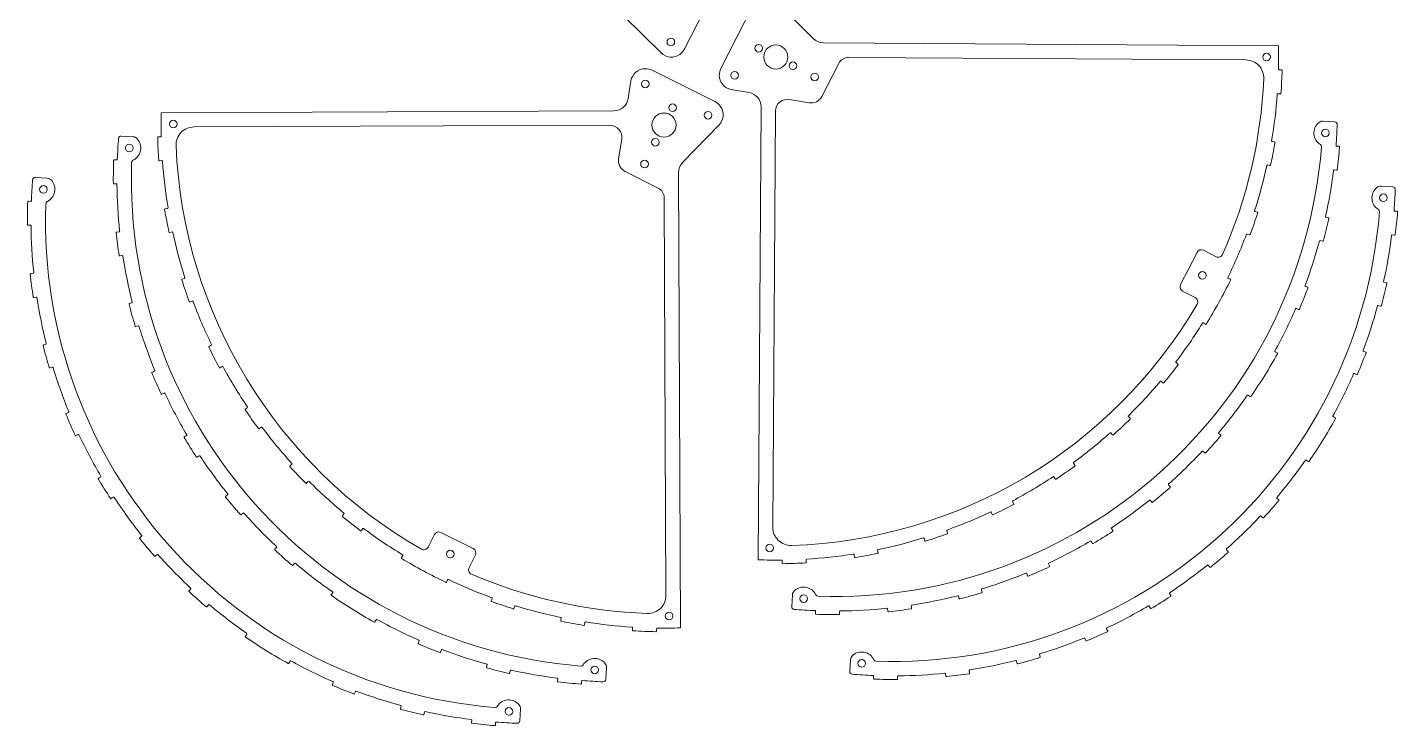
# Model space of a CAD drawing. Header units: millimetres. Extents: x 18 to 592, y 9 to 593.
# Drawn here: x 18 to 588, y 9 to 300 of the extents above; entities that cross this region are included whole.
import ezdxf

# ---------------------------------------------------------------- set-up
doc = ezdxf.new("R2010")
doc.units = ezdxf.units.MM

msp = doc.modelspace()

# ---------------------------------------------------------------- linework, layer by layer
at = {"color": 1, "linetype": 'Continuous', "lineweight": 0}
for p, q in [((291.35, 290.81), (304.65, 316.81)), ((319.86, 308.74), (306.55, 282.74)), ((345.09, 295.07), (329.52, 310.41)), ((266.12, 304.48), (281.69, 289.14)), ((538.52, 292.15), (349.26, 293.34)), ((524.92, 286.24), (359.64, 287.28)), ((304.02, 268.92), (277.87, 281.96)), ((355.53, 284.78), (348.52, 271.09)), ((539.75, 282.12), (538.75, 282.15)), ((269.11, 277.57), (267.94, 270.16)), ((310.85, 273.93), (318.25, 272.68)), ((343.24, 268.44), (335.07, 269.82)), ((538.27, 272.22), (539.26, 272.15)), ((262.04, 265.1), (73.71, 264.31)), ((323.24, 266.72), (322.06, 78.4)), ((329.23, 264.92), (328.14, 91.92)), ((260.3, 259.09), (87.29, 258.37)), ((290.61, 243.55), (305.78, 259.28)), ((561.98, 260.48), (556.96, 260.76)), ((62, 254.32), (56.98, 254.61)), ((73.45, 254.31), (72.45, 254.28)), ((263.96, 245.13), (265.26, 253.31)), ((536.84, 252.17), (535.85, 252.34)), ((563.67, 250.34), (562.68, 250.42)), ((55.14, 244.69), (54.14, 244.73)), ((72.92, 244.31), (73.92, 244.38)), ((280.43, 233), (266.66, 239.87)), ((533.96, 242.58), (534.93, 242.37)), ((561.69, 240.53), (562.68, 240.4)), ((26.25, 237.09), (21.23, 237.37)), ((54, 234.74), (55, 234.75)), ((289.72, 50.1), (288.93, 239.36)), ((586.12, 233.49), (581.1, 233.78)), ((283.66, 63.63), (282.97, 228.92)), ((19.39, 227.46), (18.39, 227.5)), ((76.29, 224.49), (75.3, 224.33)), ((529.69, 222.94), (528.73, 223.25)), ((587.82, 223.35), (586.82, 223.43)), ((18.25, 217.51), (19.25, 217.52)), ((559.25, 220.58), (558.27, 220.79)), ((56.15, 214.76), (55.16, 214.65)), ((77.19, 214.52), (78.17, 214.73)), ((525.46, 213.86), (526.4, 213.51)), ((555.88, 211.15), (556.85, 210.88)), ((585.83, 213.54), (586.83, 213.41)), ((497.75, 192.85), (504.61, 206.25)), ((507.3, 207.12), (512.53, 204.44)), ((56.44, 204.75), (57.43, 204.9)), ((20.4, 197.53), (19.41, 197.42)), ((83.35, 195.39), (82.39, 195.09)), ((518.44, 195.04), (517.54, 195.48)), ((503.85, 187.48), (498.62, 190.16)), ((550.63, 191.75), (549.69, 192.1)), ((583.4, 193.59), (582.42, 193.81)), ((20.69, 187.52), (21.68, 187.67)), ((61.42, 185.28), (60.45, 185.03)), ((85.66, 185.65), (86.6, 186)), ((545.95, 182.89), (546.87, 182.5)), ((580.03, 184.16), (580.99, 183.89)), ((507.25, 176.88), (508.1, 176.35)), ((63.14, 175.41), (64.09, 175.7)), ((25.67, 168.05), (24.7, 167.8)), ((94.48, 167.59), (93.58, 167.15)), ((496.67, 159.79), (495.87, 160.4)), ((537.98, 164.45), (537.1, 164.93)), ((574.77, 164.76), (573.84, 165.12)), ((27.39, 158.18), (28.35, 158.47)), ((70.84, 156.85), (69.92, 156.47)), ((98.16, 158.28), (99.04, 158.76)), ((570.1, 155.91), (571.01, 155.51)), ((489.66, 152.64), (490.42, 152)), ((73.95, 147.33), (74.85, 147.76)), ((525.89, 146.88), (526.71, 146.31)), ((35.09, 139.62), (34.17, 139.24)), ((109.47, 141.66), (108.64, 141.1)), ((476.75, 137.24), (476.05, 137.95)), ((562.13, 137.46), (561.25, 137.94)), ((114.44, 132.97), (115.24, 133.57)), ((468.79, 131.16), (469.46, 130.42)), ((38.2, 130.1), (39.1, 130.52)), ((84.22, 130.06), (83.36, 129.55)), ((514.46, 130.35), (513.69, 130.99)), ((88.65, 121.08), (89.49, 121.63)), ((507.09, 123.56), (507.82, 122.88)), ((550.03, 119.89), (550.85, 119.32)), ((128.01, 118.14), (127.27, 117.47)), ((453.82, 117.76), (453.23, 118.56)), ((48.47, 112.83), (47.61, 112.32)), ((134.17, 110.24), (134.87, 110.95)), ((445.07, 112.88), (445.63, 112.04)), ((493.42, 108.83), (492.76, 109.58)), ((52.9, 103.85), (53.74, 104.4)), ((101.28, 105.45), (100.5, 104.82)), ((428.34, 101.74), (427.87, 102.63)), ((485.16, 103.16), (485.79, 102.39)), ((538.6, 103.36), (537.84, 104.01)), ((106.95, 97.19), (107.7, 97.85)), ((149.7, 97.5), (149.07, 96.73)), ((418.99, 98.16), (419.42, 97.26)), ((156.93, 90.56), (157.53, 91.36)), ((469.53, 90.53), (468.98, 91.37)), ((531.24, 96.57), (531.97, 95.89)), ((65.53, 88.21), (64.75, 87.59)), ((184.69, 83.67), (187.31, 88.93)), ((189.99, 89.82), (203.46, 83.11)), ((391.08, 87.31), (391.37, 86.36)), ((400.84, 89.53), (400.5, 90.47)), ((460.55, 86.1), (461.06, 85.24)), ((71.2, 79.96), (71.95, 80.62)), ((121.68, 83.52), (121, 82.79)), ((174.12, 80.16), (173.61, 79.31)), ((204.36, 80.43), (201.74, 75.17)), ((361.9, 80.56), (362.06, 79.57)), ((371.88, 81.36), (371.68, 82.34)), ((517.57, 81.84), (516.91, 82.59)), ((128.47, 76.16), (129.11, 76.92)), ((332.06, 78.03), (332.07, 77.03)), ((342.05, 77.4), (341.99, 78.4)), ((443.28, 75.83), (442.86, 76.73)), ((509.31, 76.18), (509.94, 75.4)), ((192.4, 69.17), (192.83, 70.07)), ((433.76, 72.72), (434.14, 71.8)), ((85.93, 66.29), (85.25, 65.56)), ((145, 64.73), (144.43, 63.9)), ((336.29, 63.88), (336.01, 58.86)), ((405.33, 63.3), (405.58, 62.33)), ((415.2, 65.02), (414.91, 65.98)), ((493.68, 63.55), (493.13, 64.38)), ((92.72, 58.92), (93.36, 59.69)), ((211.3, 62.34), (210.96, 61.4)), ((220.42, 58.21), (220.72, 59.16)), ((345.92, 57.02), (345.88, 56.02)), ((375.85, 58.03), (375.96, 57.04)), ((385.86, 58.33), (385.71, 59.31)), ((484.7, 59.11), (485.21, 58.25)), ((162.56, 52.63), (163.05, 53.51)), ((240.1, 54.15), (239.9, 53.17)), ((249.72, 51.36), (249.88, 52.35)), ((355.87, 55.88), (355.86, 56.88)), ((109.25, 47.49), (108.68, 46.67)), ((269.78, 50.15), (269.72, 49.15)), ((279.7, 48.76), (279.72, 49.76)), ((457.91, 45.74), (458.29, 44.81)), ((467.43, 48.84), (467, 49.75)), ((181.01, 44.66), (180.61, 43.75)), ((189.87, 39.99), (190.22, 40.92)), ((126.81, 35.4), (127.3, 36.28)), ((209.26, 34.73), (209, 33.76)), ((360.44, 36.89), (360.15, 31.87)), ((429.48, 36.32), (429.73, 35.35)), ((439.35, 38.03), (439.05, 38.99)), ((218.69, 31.36), (218.91, 32.34)), ((238.64, 28.92), (238.52, 27.93)), ((258.59, 28.63), (258.88, 33.65)), ((370.07, 30.04), (370.03, 29.04)), ((380.02, 28.9), (380.01, 29.9)), ((400, 31.05), (400.1, 30.05)), ((410.01, 31.34), (409.86, 32.33)), ((145.26, 27.43), (144.86, 26.51)), ((154.12, 22.75), (154.47, 23.69)), ((248.46, 26.94), (248.53, 27.93)), ((173.51, 17.5), (173.25, 16.53)), ((182.95, 14.13), (183.16, 15.11)), ((202.89, 11.69), (202.77, 10.7)), ((222.85, 11.4), (223.13, 16.42)), ((212.71, 9.71), (212.79, 10.7))]:
    msp.add_line(p, q, dxfattribs=at)
for centre, radius in [((285.69, 293.7), 1.59), ((322.25, 291.11), 1.59), ((329.37, 287.47), 5), ((336.49, 283.82), 1.59), ((533.53, 287.42), 1.59), ((312.21, 279.85), 1.59), ((345.54, 279.19), 1.59), ((275.04, 276.27), 1.59), ((286.41, 266.35), 1.59), ((282.84, 259.19), 5), ((301.18, 263.24), 1.59), ((78.69, 259.57), 1.59), ((558.01, 255.93), 1.59), ((60.41, 249.64), 1.59), ((279.27, 252.03), 1.59), ((274.74, 242.94), 1.59), ((24.66, 232.41), 1.59), ((582.15, 228.95), 1.59), ((506.84, 196.65), 1.59), ((193.89, 80.78), 1.59), ((326.85, 83.33), 1.59), ((340.97, 62.29), 1.59), ((284.94, 55.05), 1.59), ((365.12, 35.3), 1.59), ((254.05, 32.61), 1.59), ((218.3, 15.37), 1.59)]:
    msp.add_circle(centre, radius, dxfattribs=at)
for centre, radius, start, end in [((285.69, 293.7), 6.35, 306.0355, 332.9), ((349.3, 299.34), 6, 225.4311, 269.64), ((329.37, 287.47), 209.2, 358.6128, 1.2835), ((285.9, 293.42), 6, 225.4311, 306.0355), ((359.61, 282.69), 4.58, 89.64, 152.9), ((524.88, 278.74), 7.5, 357.4437, 89.64), ((275.04, 276.62), 6, 90.3645, 170.9689), ((275.04, 276.27), 6.35, 63.5, 90.3645), ((312.21, 279.85), 6.35, 152.9, 179.7645), ((311.86, 279.85), 6, 179.7645, 260.3689), ((538.76, 282.4), 0.25, 178.6128, 268.5444), ((329.37, 287.47), 210.7, 355.8929, 358.4764), ((539.75, 281.87), 0.25, 358.4764, 88.5444), ((329.37, 287.47), 203.2, 336.1838, 357.4437), ((262.01, 271.1), 6, 270.24, 350.9689), ((301.18, 263.24), 6.35, 36.6355, 63.5), ((317.24, 266.76), 6, 359.64, 80.3689), ((334.23, 264.89), 5, 80.3689, 179.64), ((344.07, 273.37), 5, 260.3689, 332.9), ((329.37, 287.47), 209.2, 350.4136, 355.7565), ((538.25, 271.97), 0.25, 85.8249, 175.7565), ((539.28, 272.4), 0.25, 265.8249, 355.8929), ((282.84, 259.19), 209.2, 178.5965, 181.2672), ((301.46, 263.45), 6, 316.0311, 36.6355), ((87.32, 250.87), 7.5, 90.24, 182.4363), ((260.32, 254.09), 5, 350.9689, 90.24), ((558.94, 255.88), 5.7, 131.74, 237.9843), ((556.81, 258.26), 2.5, 86.74, 131.74), ((561.92, 259.48), 1, 358.1161, 86.74), ((353.83, 266.32), 209.2, 355.7128, 358.1161), ((264.44, 236.78), 209.2, 175.3639, 177.7672), ((56.92, 253.61), 1, 86.74, 175.3639), ((59.47, 249.69), 5.7, 295.4957, 41.74), ((61.86, 251.82), 2.5, 41.74, 86.74), ((72.46, 254.03), 0.25, 91.3356, 181.4036), ((282.84, 259.19), 210.7, 181.4036, 183.9871), ((73.44, 254.56), 0.25, 271.3356, 1.2672), ((329.37, 287.47), 210.7, 347.6937, 350.2771), ((535.9, 252.59), 0.25, 170.4136, 260.3452), ((536.8, 251.93), 0.25, 350.2771, 80.3452), ((555.39, 250.2), 1, 355.4267, 57.9843), ((282.84, 259.19), 203.2, 182.4363, 240.2162), ((268.9, 244.34), 5, 170.9689, 243.5), ((353.83, 266.32), 203.2, 268.0533, 355.4267), ((562.7, 250.67), 0.25, 175.7128, 265.6444), ((353.83, 266.32), 210.7, 352.9929, 355.5764), ((563.66, 250.09), 0.25, 355.5764, 85.6444), ((264.44, 236.78), 210.7, 177.9036, 180.4871), ((54.13, 244.48), 0.25, 87.8356, 177.9036), ((55.15, 244.94), 0.25, 267.8356, 357.7672), ((264.44, 236.78), 203.2, 178.0533, 265.4267), ((62.36, 243.65), 1, 115.4957, 178.0533), ((72.9, 244.56), 0.25, 183.9871, 274.0551), ((73.93, 244.13), 0.25, 4.1235, 94.0551), ((282.84, 259.19), 209.2, 184.1235, 189.4664), ((294.93, 239.39), 6, 136.0311, 180.24), ((329.37, 287.47), 209.2, 342.2143, 347.5572), ((533.9, 242.34), 0.25, 77.6256, 167.5572), ((534.99, 242.61), 0.25, 257.6256, 347.6937), ((353.83, 266.32), 209.2, 347.5136, 352.8565), ((561.66, 240.28), 0.25, 82.9249, 172.8565), ((562.71, 240.65), 0.25, 262.9249, 352.9929), ((228.69, 219.55), 209.2, 175.3639, 177.7672), ((21.17, 236.38), 1, 86.74, 175.3639), ((23.73, 232.46), 5.7, 295.4957, 41.74), ((26.11, 234.59), 2.5, 41.74, 86.74), ((54, 234.99), 0.25, 180.4871, 270.5551), ((55, 234.5), 0.25, 0.6235, 90.5551), ((264.44, 236.78), 209.2, 180.6235, 185.9664), ((580.96, 231.27), 2.5, 86.74, 131.74), ((278.38, 228.9), 4.58, 0.24, 63.5), ((583.09, 228.89), 5.7, 131.74, 237.9843), ((586.07, 232.49), 1, 358.1161, 86.74), ((377.98, 239.34), 209.2, 355.7128, 358.1161), ((228.69, 219.55), 210.7, 177.9036, 180.4871), ((18.38, 227.25), 0.25, 87.8356, 177.9036), ((19.4, 227.71), 0.25, 267.8356, 357.7672), ((228.69, 219.55), 203.2, 178.0533, 265.4267), ((26.61, 226.42), 1, 115.4957, 178.0533), ((75.34, 224.08), 0.25, 99.5348, 189.6029), ((282.84, 259.19), 210.7, 189.6029, 192.1863), ((76.24, 224.74), 0.25, 279.5348, 9.4664), ((377.98, 239.34), 203.2, 268.0533, 355.4267), ((329.37, 287.47), 210.7, 339.4944, 342.0779), ((528.81, 223.49), 0.25, 162.2143, 252.1459), ((529.61, 222.71), 0.25, 342.0779, 72.1459), ((579.54, 223.21), 1, 355.4267, 57.9843), ((586.84, 223.68), 0.25, 175.7128, 265.6444), ((377.98, 239.34), 210.7, 352.9929, 355.5764), ((587.8, 223.1), 0.25, 355.5764, 85.6444), ((18.25, 217.76), 0.25, 180.4871, 270.5551), ((19.26, 217.27), 0.25, 0.6235, 90.5551), ((228.69, 219.55), 209.2, 180.6235, 185.9664), ((353.83, 266.32), 210.7, 344.7937, 347.3771), ((558.33, 221.04), 0.25, 167.5136, 257.4452), ((559.2, 220.33), 0.25, 347.3771, 77.4452), ((55.18, 214.41), 0.25, 96.0348, 186.1029), ((264.44, 236.78), 210.7, 186.1029, 188.6863), ((56.13, 215.01), 0.25, 276.0348, 5.9664), ((77.13, 214.76), 0.25, 192.1863, 282.2544), ((78.22, 214.49), 0.25, 12.3228, 102.2544), ((282.84, 259.19), 209.2, 192.3228, 197.6657), ((329.37, 287.47), 209.2, 334.0151, 339.358), ((525.38, 213.63), 0.25, 69.4264, 159.358), ((526.49, 213.75), 0.25, 249.4264, 339.4944), ((353.83, 266.32), 209.2, 339.3143, 344.6572), ((555.82, 210.9), 0.25, 74.7256, 164.6572), ((556.91, 211.12), 0.25, 254.7256, 344.7937), ((377.98, 239.34), 209.2, 347.5136, 352.8565), ((585.8, 213.29), 0.25, 82.9249, 172.8565), ((586.86, 213.66), 0.25, 262.9249, 352.9929), ((506.39, 205.34), 2, 62.9, 152.9), ((513.44, 206.22), 2, 242.9, 336.1838), ((56.4, 205), 0.25, 188.6863, 278.7544), ((57.47, 204.65), 0.25, 8.8228, 98.7544), ((264.44, 236.78), 209.2, 188.8228, 194.1657), ((19.44, 197.17), 0.25, 96.0348, 186.1029), ((228.69, 219.55), 210.7, 186.1029, 188.6863), ((20.38, 197.78), 0.25, 276.0348, 5.9664), ((82.47, 194.85), 0.25, 107.7341, 197.8021), ((282.84, 259.19), 210.7, 197.8021, 200.3856), ((83.27, 195.63), 0.25, 287.7341, 17.6657), ((329.37, 287.47), 210.7, 328.1984, 333.8786), ((517.65, 195.7), 0.25, 154.0151, 243.9467), ((518.33, 194.81), 0.25, 333.8786, 63.9467), ((582.48, 194.05), 0.25, 167.5136, 257.4452), ((499.54, 191.94), 2, 152.9, 242.9), ((353.83, 266.32), 210.7, 336.5944, 339.1779), ((549.78, 192.34), 0.25, 159.3143, 249.2459), ((550.54, 191.52), 0.25, 339.1779, 69.2459), ((377.98, 239.34), 210.7, 344.7937, 347.3771), ((583.34, 193.35), 0.25, 347.3771, 77.4452), ((20.66, 187.76), 0.25, 188.6863, 278.7544), ((21.72, 187.42), 0.25, 8.8228, 98.7544), ((228.69, 219.55), 209.2, 188.8228, 194.1657), ((60.51, 184.79), 0.25, 104.2341, 194.3021), ((264.44, 236.78), 210.7, 194.3021, 196.8856), ((61.36, 185.52), 0.25, 284.2341, 14.1657), ((85.57, 185.88), 0.25, 200.3856, 290.4536), ((86.68, 185.76), 0.25, 20.522, 110.4536), ((282.84, 259.19), 209.2, 200.522, 205.8649), ((329.37, 287.47), 203.2, 271.8363, 329.6162), ((502.94, 185.7), 2, 329.6162, 62.9), ((353.83, 266.32), 209.2, 331.1151, 336.458), ((545.85, 182.66), 0.25, 66.5264, 156.458), ((546.97, 182.72), 0.25, 246.5264, 336.5944), ((377.98, 239.34), 209.2, 339.3143, 344.6572), ((579.96, 183.92), 0.25, 74.7256, 164.6572), ((581.06, 184.14), 0.25, 254.7256, 344.7937), ((329.37, 287.47), 209.2, 322.7191, 328.062), ((507.12, 176.67), 0.25, 58.1304, 148.062), ((63.06, 175.65), 0.25, 196.8856, 286.9536), ((64.17, 175.46), 0.25, 17.022, 106.9536), ((264.44, 236.78), 209.2, 197.022, 202.3649), ((508.23, 176.56), 0.25, 238.1304, 328.1984), ((24.77, 167.56), 0.25, 104.2341, 194.3021), ((228.69, 219.55), 210.7, 194.3021, 196.8856), ((25.61, 168.29), 0.25, 284.2341, 14.1657), ((93.69, 166.93), 0.25, 115.9333, 206.0014), ((282.84, 259.19), 210.7, 206.0014, 208.5848), ((94.37, 167.82), 0.25, 295.9333, 25.8649), ((573.93, 165.35), 0.25, 159.3143, 249.2459), ((496.03, 160.6), 0.25, 142.7191, 232.6507), ((496.52, 159.59), 0.25, 322.5826, 52.6507), ((353.83, 266.32), 210.7, 325.2984, 330.9786), ((537.22, 165.15), 0.25, 151.1151, 241.0467), ((537.86, 164.23), 0.25, 330.9786, 61.0467), ((377.98, 239.34), 210.7, 336.5944, 339.1779), ((574.68, 164.53), 0.25, 339.1779, 69.2459), ((27.32, 158.42), 0.25, 196.8856, 286.9536), ((28.42, 158.23), 0.25, 17.022, 106.9536), ((228.69, 219.55), 209.2, 197.022, 202.3649), ((70.01, 156.24), 0.25, 112.4333, 202.5014), ((264.44, 236.78), 210.7, 202.5014, 205.0848), ((70.75, 157.08), 0.25, 292.4333, 22.3649), ((98.04, 158.5), 0.25, 208.5848, 298.6529), ((99.16, 158.54), 0.25, 28.7213, 118.6529), ((282.84, 259.19), 209.2, 208.7213, 214.0642), ((329.37, 287.47), 210.7, 319.9992, 322.5826), ((377.98, 239.34), 209.2, 331.1151, 336.458), ((570, 155.68), 0.25, 66.5264, 156.458), ((571.11, 155.74), 0.25, 246.5264, 336.5944), ((329.37, 287.47), 209.2, 314.5198, 319.8627), ((489.5, 152.45), 0.25, 49.9311, 139.8627), ((490.58, 152.19), 0.25, 229.9311, 319.9992), ((73.84, 147.56), 0.25, 205.0848, 295.1529), ((74.96, 147.53), 0.25, 25.2213, 115.1529), ((264.44, 236.78), 209.2, 205.2213, 210.5642), ((353.83, 266.32), 209.2, 319.8191, 325.162), ((525.74, 146.67), 0.25, 55.2304, 145.162), ((526.85, 146.51), 0.25, 235.2304, 325.2984), ((34.26, 139.01), 0.25, 112.4333, 202.5014), ((228.69, 219.55), 210.7, 202.5014, 205.0848), ((35, 139.85), 0.25, 292.4333, 22.3649), ((108.78, 140.9), 0.25, 124.1326, 214.2007), ((282.84, 259.19), 210.7, 214.2007, 216.7841), ((109.33, 141.87), 0.25, 304.1326, 34.0642), ((329.37, 287.47), 210.7, 311.7999, 314.3833), ((476.23, 138.13), 0.25, 134.5198, 224.4514), ((476.57, 137.06), 0.25, 314.3833, 44.4514), ((377.98, 239.34), 210.7, 325.2984, 330.9786), ((561.37, 138.16), 0.25, 151.1151, 241.0467), ((562, 137.24), 0.25, 330.9786, 61.0467), ((114.29, 133.17), 0.25, 216.7841, 306.8521), ((115.39, 133.37), 0.25, 36.9205, 126.8521), ((282.84, 259.19), 209.2, 216.9205, 222.2635), ((329.37, 287.47), 209.2, 306.3205, 311.6635), ((468.6, 131), 0.25, 41.7318, 131.6635), ((513.85, 131.19), 0.25, 139.8191, 229.7507), ((38.09, 130.33), 0.25, 205.0848, 295.1529), ((39.21, 130.3), 0.25, 25.2213, 115.1529), ((228.69, 219.55), 209.2, 205.2213, 210.5642), ((83.49, 129.33), 0.25, 120.6326, 210.7007), ((264.44, 236.78), 210.7, 210.7007, 213.2841), ((84.09, 130.27), 0.25, 300.6326, 30.5642), ((469.64, 130.58), 0.25, 221.7318, 311.7999), ((353.83, 266.32), 210.7, 317.0992, 319.6826), ((514.29, 130.16), 0.25, 319.6826, 49.7507), ((88.51, 121.29), 0.25, 213.2841, 303.3521), ((89.62, 121.42), 0.25, 33.4205, 123.3521), ((264.44, 236.78), 209.2, 213.4205, 218.7635), ((353.83, 266.32), 209.2, 311.6198, 316.9627), ((506.92, 123.38), 0.25, 47.0311, 136.9627), ((507.99, 123.06), 0.25, 227.0311, 317.0992), ((377.98, 239.34), 209.2, 319.8191, 325.162), ((549.89, 119.69), 0.25, 55.2304, 145.162), ((127.43, 117.28), 0.25, 132.3318, 222.3999), ((282.84, 259.19), 210.7, 222.3999, 224.9833), ((127.84, 118.32), 0.25, 312.3318, 42.2635), ((329.37, 287.47), 210.7, 303.6007, 306.1841), ((453.43, 118.71), 0.25, 126.3205, 216.2521), ((453.62, 117.61), 0.25, 306.1841, 36.2521), ((551, 119.53), 0.25, 235.2304, 325.2984), ((47.74, 112.1), 0.25, 120.6326, 210.7007), ((228.69, 219.55), 210.7, 210.7007, 213.2841), ((48.34, 113.04), 0.25, 300.6326, 30.5642), ((133.99, 110.42), 0.25, 224.9833, 315.0514), ((135.05, 110.78), 0.25, 45.1198, 135.0514), ((282.84, 259.19), 209.2, 225.1198, 230.4627), ((329.37, 287.47), 209.2, 298.1213, 303.4642), ((444.87, 112.74), 0.25, 33.5326, 123.4642), ((445.84, 112.18), 0.25, 213.5326, 303.6007), ((353.83, 266.32), 210.7, 308.8999, 311.4833), ((492.95, 109.75), 0.25, 131.6198, 221.5514), ((493.23, 108.67), 0.25, 311.4833, 41.5514), ((52.76, 104.05), 0.25, 213.2841, 303.3521), ((53.88, 104.19), 0.25, 33.4205, 123.3521), ((228.69, 219.55), 209.2, 213.4205, 218.7635), ((100.66, 104.62), 0.25, 128.8318, 218.8999), ((264.44, 236.78), 210.7, 218.8999, 221.4833), ((101.12, 105.64), 0.25, 308.8318, 38.7635), ((428.09, 102.74), 0.25, 118.1213, 208.0529), ((353.83, 266.32), 209.2, 303.4205, 308.7635), ((484.97, 103.01), 0.25, 38.8318, 128.7635), ((377.98, 239.34), 210.7, 317.0992, 319.6826), ((538, 104.2), 0.25, 139.8191, 229.7507), ((538.44, 103.17), 0.25, 319.6826, 49.7507), ((106.78, 97.38), 0.25, 221.4833, 311.5514), ((107.86, 97.67), 0.25, 41.6198, 131.5514), ((264.44, 236.78), 209.2, 221.6198, 226.9627), ((149.51, 97.66), 0.25, 320.5311, 50.4627), ((329.37, 287.47), 209.2, 289.922, 295.2649), ((418.77, 98.05), 0.25, 25.3333, 115.2649), ((419.65, 97.36), 0.25, 205.3333, 295.4014), ((329.37, 287.47), 210.7, 295.4014, 297.9848), ((428.12, 101.63), 0.25, 297.9848, 28.0529), ((485.99, 102.54), 0.25, 218.8318, 308.8999), ((149.26, 96.57), 0.25, 140.5311, 230.5992), ((282.84, 259.19), 210.7, 230.5992, 233.1826), ((157.73, 91.21), 0.25, 53.3191, 143.2507), ((282.84, 259.19), 209.2, 233.3191, 238.662), ((335.64, 91.87), 7.5, 179.64, 271.8363), ((469.19, 91.51), 0.25, 123.4205, 213.3521), ((377.98, 239.34), 209.2, 311.6198, 316.9627), ((531.07, 96.39), 0.25, 47.0311, 136.9627), ((532.14, 96.08), 0.25, 227.0311, 317.0992), ((64.91, 87.39), 0.25, 128.8318, 218.8999), ((228.69, 219.55), 210.7, 218.8999, 221.4833), ((65.38, 88.41), 0.25, 308.8318, 38.7635), ((156.73, 90.71), 0.25, 233.1826, 323.2507), ((189.1, 88.03), 2, 63.5, 153.5), ((329.37, 287.47), 209.2, 281.7228, 287.0657), ((390.84, 87.24), 0.25, 17.1341, 107.0657), ((391.61, 86.43), 0.25, 197.1341, 287.2021), ((329.37, 287.47), 210.7, 287.2021, 289.7856), ((400.74, 90.55), 0.25, 109.922, 199.8536), ((400.61, 89.44), 0.25, 289.7856, 19.8536), ((353.83, 266.32), 209.2, 295.2213, 300.5642), ((460.34, 85.97), 0.25, 30.6326, 120.5642), ((353.83, 266.32), 210.7, 300.7007, 303.2841), ((469.33, 90.4), 0.25, 303.2841, 33.3521), ((71.03, 80.15), 0.25, 221.4833, 311.5514), ((72.11, 80.43), 0.25, 41.6198, 131.5514), ((228.69, 219.55), 209.2, 221.6198, 226.9627), ((121.18, 82.62), 0.25, 137.0311, 227.0992), ((264.44, 236.78), 210.7, 227.0992, 229.6826), ((121.5, 83.69), 0.25, 317.0311, 46.9627), ((173.91, 80.29), 0.25, 328.7304, 58.662), ((182.9, 84.57), 2, 240.2162, 333.5), ((202.57, 81.32), 2, 333.5, 63.5), ((329.37, 287.47), 209.2, 273.5235, 278.8664), ((361.65, 80.52), 0.25, 8.9348, 98.8664), ((329.37, 287.47), 210.7, 279.0029, 281.5863), ((371.93, 82.39), 0.25, 101.7228, 191.6544), ((371.64, 81.31), 0.25, 281.5863, 11.6544), ((461.28, 85.37), 0.25, 210.6326, 300.7007), ((377.98, 239.34), 210.7, 308.8999, 311.4833), ((517.09, 82.76), 0.25, 131.6198, 221.5514), ((517.38, 81.68), 0.25, 311.4833, 41.5514), ((128.28, 76.32), 0.25, 229.6826, 319.7507), ((129.3, 76.76), 0.25, 49.8191, 139.7507), ((264.44, 236.78), 209.2, 229.8191, 235.162), ((173.82, 79.18), 0.25, 148.7304, 238.7984), ((282.84, 259.19), 210.7, 238.7984, 244.4786), ((203.53, 74.28), 2, 153.5, 246.7838), ((329.37, 287.47), 209.2, 267.9965, 270.6672), ((331.81, 78.03), 0.25, 0.7356, 90.6672), ((332.32, 77.04), 0.25, 180.7356, 270.8036), ((329.37, 287.47), 210.7, 270.8036, 273.3871), ((341.81, 77.39), 0.25, 273.3871, 3.4551), ((342.24, 78.41), 0.25, 93.5235, 183.4551), ((362.3, 79.61), 0.25, 188.9348, 279.0029), ((353.83, 266.32), 210.7, 292.5014, 295.0848), ((443.08, 76.84), 0.25, 115.2213, 205.1529), ((443.05, 75.72), 0.25, 295.0848, 25.1529), ((377.98, 239.34), 209.2, 303.4205, 308.7635), ((509.12, 76.02), 0.25, 38.8318, 128.7635), ((510.13, 75.55), 0.25, 218.8318, 308.8999), ((192.17, 69.27), 0.25, 244.4786, 334.5467), ((193.05, 69.96), 0.25, 64.6151, 154.5467), ((282.84, 259.19), 209.2, 244.6151, 249.958), ((282.84, 259.19), 203.2, 246.7838, 268.0437), ((353.83, 266.32), 209.2, 287.022, 292.3649), ((433.53, 72.63), 0.25, 22.4333, 112.3649), ((434.37, 71.89), 0.25, 202.4333, 292.5014), ((85.43, 65.39), 0.25, 137.0311, 227.0992), ((228.69, 219.55), 210.7, 227.0992, 229.6826), ((85.75, 66.46), 0.25, 317.0311, 46.9627), ((144.63, 63.76), 0.25, 145.2304, 235.2984), ((264.44, 236.78), 210.7, 235.2984, 240.9786), ((144.79, 64.87), 0.25, 325.2304, 55.162), ((276.16, 63.6), 7.5, 268.0437, 0.24), ((338.79, 63.74), 2.5, 131.74, 176.74), ((340.92, 61.36), 5.7, 25.4957, 131.74), ((346.96, 64.24), 1, 205.4957, 268.0533), ((353.83, 266.32), 209.2, 278.8228, 284.1657), ((405.09, 63.24), 0.25, 14.2341, 104.1657), ((353.83, 266.32), 210.7, 284.3021, 286.8856), ((415.15, 66.05), 0.25, 107.022, 196.9536), ((414.96, 64.95), 0.25, 286.8856, 16.9536), ((377.98, 239.34), 210.7, 300.7007, 303.2841), ((493.34, 64.52), 0.25, 123.4205, 213.3521), ((493.47, 63.41), 0.25, 303.2841, 33.3521), ((92.53, 59.09), 0.25, 229.6826, 319.7507), ((93.55, 59.53), 0.25, 49.8191, 139.7507), ((228.69, 219.55), 209.2, 229.8191, 235.162), ((211.19, 61.31), 0.25, 160.0264, 250.0944), ((282.84, 259.19), 210.7, 250.0944, 252.6779), ((211.06, 62.42), 0.25, 340.0264, 69.958), ((220.18, 58.28), 0.25, 252.6779, 342.7459), ((220.96, 59.09), 0.25, 72.8143, 162.7459), ((282.84, 259.19), 209.2, 252.8143, 258.1572), ((337, 58.8), 1, 176.74, 265.3639), ((353.83, 266.32), 209.2, 265.3639, 267.7672), ((345.67, 57.03), 0.25, 357.8356, 87.7672), ((356.11, 56.89), 0.25, 90.6235, 180.5551), ((353.83, 266.32), 209.2, 270.6235, 275.9664), ((375.6, 58.01), 0.25, 6.0348, 95.9664), ((376.21, 57.07), 0.25, 186.0348, 276.1029), ((353.83, 266.32), 210.7, 276.1029, 278.6863), ((385.62, 58.29), 0.25, 278.6863, 8.7544), ((385.96, 59.35), 0.25, 98.8228, 188.7544), ((405.82, 62.4), 0.25, 194.2341, 284.3021), ((377.98, 239.34), 209.2, 295.2213, 300.5642), ((484.49, 58.99), 0.25, 30.6326, 120.5642), ((485.42, 58.38), 0.25, 210.6326, 300.7007), ((162.34, 52.75), 0.25, 240.9786, 331.0467), ((163.27, 53.39), 0.25, 61.1151, 151.0467), ((264.44, 236.78), 209.2, 241.1151, 246.458), ((240.14, 53.12), 0.25, 168.2256, 258.2937), ((239.86, 54.2), 0.25, 348.2256, 78.1572), ((282.84, 259.19), 210.7, 258.2937, 260.8771), ((249.48, 51.4), 0.25, 260.8771, 350.9452), ((250.13, 52.31), 0.25, 81.0136, 170.9452), ((282.84, 259.19), 209.2, 261.0136, 266.3565), ((346.13, 56.01), 0.25, 177.8356, 267.9036), ((353.83, 266.32), 210.7, 267.9036, 270.4871), ((355.62, 55.88), 0.25, 270.4871, 0.5551), ((108.88, 46.53), 0.25, 145.2304, 235.2984), ((228.69, 219.55), 210.7, 235.2984, 240.9786), ((109.04, 47.64), 0.25, 325.2304, 55.162), ((269.53, 50.16), 0.25, 356.4249, 86.3565), ((269.97, 49.13), 0.25, 176.4249, 266.4929), ((282.84, 259.19), 210.7, 266.4929, 269.0764), ((279.45, 48.77), 0.25, 269.0764, 359.1444), ((279.97, 49.76), 0.25, 89.2128, 179.1444), ((282.84, 259.19), 209.2, 269.2128, 271.8835), ((377.98, 239.34), 209.2, 287.022, 292.3649), ((457.68, 45.64), 0.25, 22.4333, 112.3649), ((377.98, 239.34), 210.7, 292.5014, 295.0848), ((467.23, 49.85), 0.25, 115.2213, 205.1529), ((467.2, 48.73), 0.25, 295.0848, 25.1529), ((180.84, 43.65), 0.25, 156.5264, 246.5944), ((264.44, 236.78), 210.7, 246.5944, 249.1779), ((180.78, 44.76), 0.25, 336.5264, 66.458), ((189.63, 40.07), 0.25, 249.1779, 339.2459), ((190.45, 40.83), 0.25, 69.3143, 159.2459), ((264.44, 236.78), 209.2, 249.3143, 254.6572), ((365.06, 34.37), 5.7, 25.4957, 131.74), ((458.52, 44.91), 0.25, 202.4333, 292.5014), ((126.6, 35.52), 0.25, 240.9786, 331.0467), ((127.52, 36.16), 0.25, 61.1151, 151.0467), ((228.69, 219.55), 209.2, 241.1151, 246.458), ((209.02, 34.79), 0.25, 344.7256, 74.6572), ((248.32, 35.22), 1, 265.4267, 327.9843), ((254, 31.67), 5.7, 41.74, 147.9843), ((256.38, 33.8), 2.5, 356.74, 41.74), ((362.94, 36.75), 2.5, 131.74, 176.74), ((371.11, 37.25), 1, 205.4957, 268.0533), ((377.98, 239.34), 209.2, 278.8228, 284.1657), ((429.24, 36.25), 0.25, 14.2341, 104.1657), ((429.97, 35.41), 0.25, 194.2341, 284.3021), ((377.98, 239.34), 210.7, 284.3021, 286.8856), ((439.29, 39.06), 0.25, 107.022, 196.9536), ((439.11, 37.96), 0.25, 286.8856, 16.9536), ((209.24, 33.7), 0.25, 164.7256, 254.7937), ((264.44, 236.78), 210.7, 254.7937, 257.3771), ((218.45, 31.42), 0.25, 257.3771, 347.4452), ((219.16, 32.28), 0.25, 77.5136, 167.4452), ((264.44, 236.78), 209.2, 257.5136, 262.8565), ((238.39, 28.95), 0.25, 352.9249, 82.8565), ((257.6, 28.69), 1, 268.1161, 356.74), ((361.15, 31.82), 1, 176.74, 265.3639), ((377.98, 239.34), 209.2, 265.3639, 267.7672), ((369.82, 30.04), 0.25, 357.8356, 87.7672), ((370.28, 29.03), 0.25, 177.8356, 267.9036), ((377.98, 239.34), 210.7, 267.9036, 270.4871), ((379.77, 28.89), 0.25, 270.4871, 0.5551), ((380.26, 29.9), 0.25, 90.6235, 180.5551), ((377.98, 239.34), 209.2, 270.6235, 275.9664), ((399.75, 31.02), 0.25, 6.0348, 95.9664), ((400.35, 30.08), 0.25, 186.0348, 276.1029), ((377.98, 239.34), 210.7, 276.1029, 278.6863), ((409.76, 31.3), 0.25, 278.6863, 8.7544), ((410.1, 32.36), 0.25, 98.8228, 188.7544), ((145.09, 26.41), 0.25, 156.5264, 246.5944), ((228.69, 219.55), 210.7, 246.5944, 249.1779), ((145.03, 27.53), 0.25, 336.5264, 66.458), ((154.71, 23.6), 0.25, 69.3143, 159.2459), ((228.69, 219.55), 209.2, 249.3143, 254.6572), ((238.77, 27.9), 0.25, 172.9249, 262.9929), ((264.44, 236.78), 210.7, 262.9929, 265.5764), ((248.21, 26.96), 0.25, 265.5764, 355.6444), ((248.78, 27.91), 0.25, 85.7128, 175.6444), ((264.44, 236.78), 209.2, 265.7128, 268.1161), ((153.88, 22.84), 0.25, 249.1779, 339.2459), ((173.27, 17.56), 0.25, 344.7256, 74.6572), ((212.57, 17.99), 1, 265.4267, 327.9843), ((218.25, 14.44), 5.7, 41.74, 147.9843), ((220.63, 16.57), 2.5, 356.74, 41.74), ((173.49, 16.47), 0.25, 164.7256, 254.7937), ((228.69, 219.55), 210.7, 254.7937, 257.3771), ((182.7, 14.18), 0.25, 257.3771, 347.4452), ((183.41, 15.05), 0.25, 77.5136, 167.4452), ((228.69, 219.55), 209.2, 257.5136, 262.8565), ((202.65, 11.72), 0.25, 352.9249, 82.8565), ((221.85, 11.46), 1, 268.1161, 356.74), ((203.02, 10.67), 0.25, 172.9249, 262.9929), ((228.69, 219.55), 210.7, 262.9929, 265.5764), ((212.46, 9.72), 0.25, 265.5764, 355.6444), ((213.04, 10.68), 0.25, 85.7128, 175.6444), ((228.69, 219.55), 209.2, 265.7128, 268.1161)]:
    msp.add_arc(centre, radius, start, end, dxfattribs=at)

doc.saveas('drawing.dxf')
